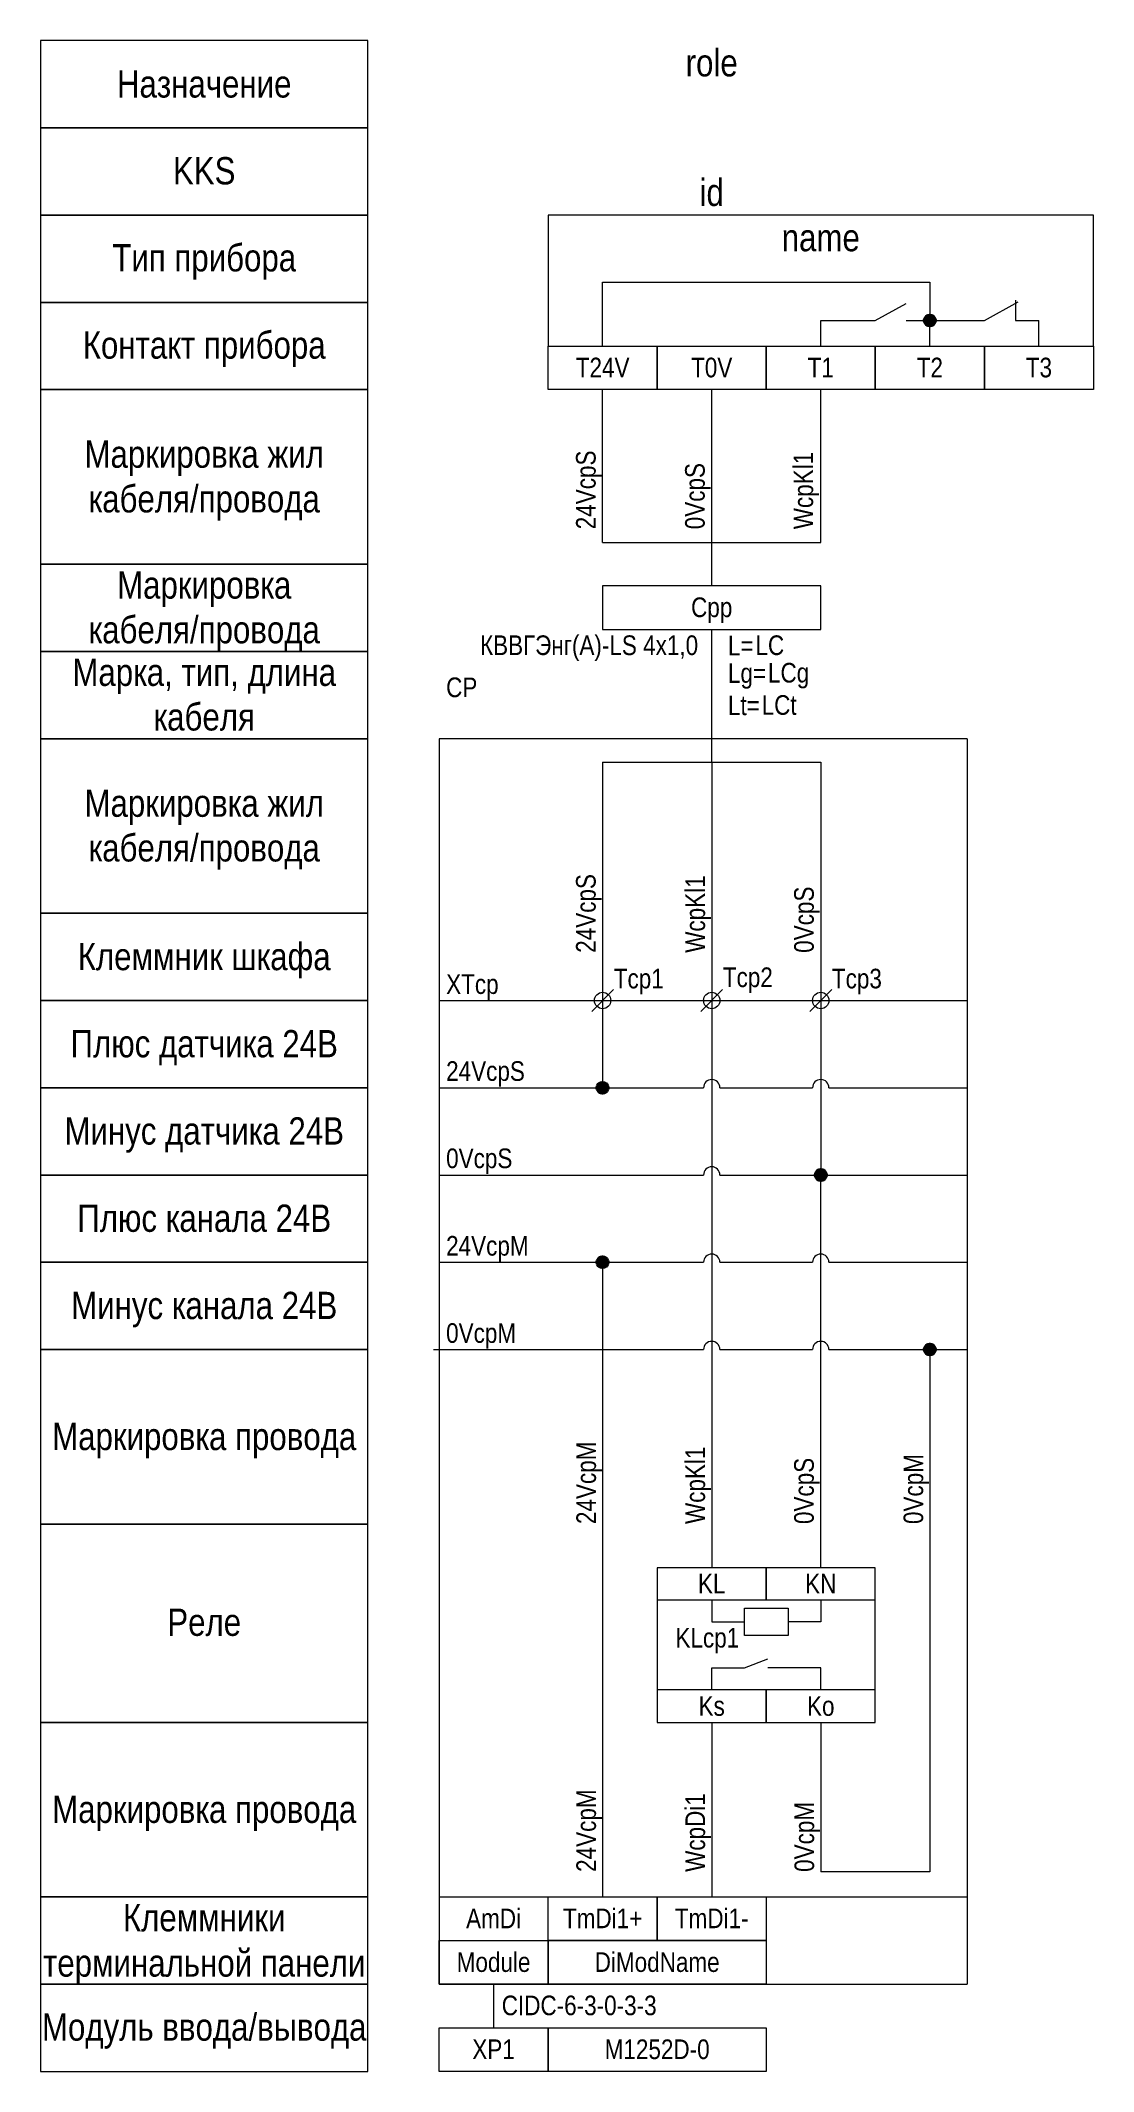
# Model space of a CAD drawing. Header units: millimetres. Extents: x 20 to 117, y -191 to -5.
import ezdxf

# ---------------------------------------------------------------- set-up
doc = ezdxf.new("R2010")
doc.units = ezdxf.units.MM
doc.header["$MEASUREMENT"] = 0
doc.linetypes.add('1_1', pattern=[2000, 1000, -1000])
doc.linetypes.add('4_2_1_2', pattern=[6702.777624, 3527.777672, -1763.888836, 0, -1411.111116])
for name, color, linetype in [('cp_names', 7, 'Continuous'), ('cp_params_di', 7, 'Continuous'), ('cp_static_di', 7, 'Continuous'), ('cp_static_do', 7, 'Continuous'), ('id_names', 7, 'Continuous'), ('id_params_di', 7, 'Continuous'), ('id_params_do', 7, 'Continuous'), ('id_static_di', 7, 'Continuous'), ('id_static_do', 7, 'Continuous')]:
    doc.layers.add(name, color=color, linetype=linetype)
doc.styles.add('СГЕНЕРИР_СТИЛЬ_1', font='')
doc.styles.get('СГЕНЕРИР_СТИЛЬ_1').set_extended_font_data('Arial Narrow')

msp = doc.modelspace()

# ---------------------------------------------------------------- hatches: boundary and pattern name
at = {"layer": 'cp_static_di', "linetype": 'Continuous', "lineweight": 0, "true_color": 0x000000}
for points in [[(71.13, -101), (71.16, -101.15), (71.24, -101.28), (71.37, -101.37), (71.53, -101.4), (71.68, -101.37), (71.81, -101.28), (71.9, -101.15), (71.93, -101), (71.9, -100.85), (71.81, -100.72), (71.68, -100.63), (71.53, -100.6), (71.37, -100.63), (71.24, -100.72), (71.16, -100.85)], [(91.13, -109), (91.16, -109.15), (91.24, -109.28), (91.37, -109.37), (91.53, -109.4), (91.68, -109.37), (91.81, -109.28), (91.9, -109.15), (91.93, -109), (91.9, -108.85), (91.81, -108.72), (91.68, -108.63), (91.53, -108.6), (91.37, -108.63), (91.24, -108.72), (91.16, -108.85)], [(71.13, -117), (71.16, -117.15), (71.24, -117.28), (71.37, -117.37), (71.53, -117.4), (71.68, -117.37), (71.81, -117.28), (71.9, -117.15), (71.93, -117), (71.9, -116.85), (71.81, -116.72), (71.68, -116.63), (71.53, -116.6), (71.37, -116.63), (71.24, -116.72), (71.16, -116.85)], [(101.13, -125), (101.16, -125.15), (101.24, -125.28), (101.37, -125.37), (101.53, -125.4), (101.68, -125.37), (101.81, -125.28), (101.9, -125.15), (101.93, -125), (101.9, -124.85), (101.81, -124.72), (101.68, -124.63), (101.53, -124.6), (101.37, -124.63), (101.24, -124.72), (101.16, -124.85)]]:
    msp.add_hatch(color=18, dxfattribs=at).paths.add_polyline_path(points)
at = {"layer": 'id_static_di', "linetype": 'Continuous', "lineweight": 0, "true_color": 0x000000}
msp.add_hatch(color=18, dxfattribs=at).paths.add_polyline_path([(101.13, -30.66), (101.16, -30.81), (101.24, -30.94), (101.37, -31.03), (101.53, -31.06), (101.68, -31.03), (101.81, -30.94), (101.9, -30.81), (101.93, -30.66), (101.9, -30.5), (101.81, -30.37), (101.68, -30.29), (101.53, -30.26), (101.37, -30.29), (101.24, -30.37), (101.16, -30.5)])

# ---------------------------------------------------------------- linework, layer by layer
at = {"layer": 'cp_names', "color": 7, "linetype": 'Continuous', "lineweight": 15, "ltscale": 100}
for points in [[(20, -85), (50, -85), (50, -69), (20, -69)], [(20, -93), (50, -93), (50, -85), (20, -85)], [(20, -101), (50, -101), (50, -93), (20, -93)], [(20, -109), (50, -109), (50, -101), (20, -101)], [(20, -117), (50, -117), (50, -109), (20, -109)], [(20, -125), (50, -125), (50, -117), (20, -117)], [(20, -141), (50, -141), (50, -125), (20, -125)], [(20, -159.18), (50, -159.18), (50, -141), (20, -141)], [(20, -175.18), (50, -175.18), (50, -159.18), (20, -159.18)], [(20, -183.18), (50, -183.18), (50, -175.18), (20, -175.18)], [(20, -191.18), (50, -191.18), (50, -183.18), (20, -183.18)]]:
    msp.add_lwpolyline(points, close=True, dxfattribs=at)
at = {"layer": 'cp_static_di', "color": 7, "linetype": '1_1', "lineweight": 15, "ltscale": 100}
for p, q in [((104.94, -69), (56.53, -69)), ((56.53, -69), (56.53, -183.18)), ((104.94, -69), (104.94, -183.18))]:
    msp.add_line(p, q, dxfattribs=at)
at = {"layer": 'cp_static_di', "color": 7, "linetype": 'Continuous', "lineweight": 15, "ltscale": 100}
for p, q in [((71.53, -71.14), (91.53, -71.14)), ((71.53, -71.14), (71.53, -93)), ((81.53, -71.14), (81.53, -93)), ((91.53, -71.14), (91.53, -93)), ((70.53, -94), (72.53, -92)), ((71.53, -93), (71.53, -100.6)), ((80.53, -94), (82.53, -92)), ((81.53, -93), (81.53, -145)), ((90.53, -94), (92.53, -92)), ((91.53, -93), (91.53, -109)), ((56.53, -101), (80.78, -101)), ((82.28, -101), (90.78, -101)), ((92.28, -101), (104.94, -101)), ((56.53, -109), (80.78, -109)), ((82.28, -109), (104.94, -109)), ((91.53, -145), (91.53, -109.4)), ((56.53, -117), (80.78, -117)), ((82.28, -117), (90.78, -117)), ((92.28, -117), (104.94, -117)), ((71.53, -117.4), (71.53, -175.18)), ((56.03, -125), (80.78, -125)), ((82.28, -125), (90.78, -125)), ((92.28, -125), (104.94, -125)), ((101.53, -125.4), (101.53, -172.89)), ((81.53, -159.18), (81.53, -175.18)), ((91.53, -159.18), (91.53, -172.89)), ((101.53, -172.89), (91.53, -172.89)), ((56.53, -175.18), (104.94, -175.18)), ((56.53, -183.18), (104.94, -183.18))]:
    msp.add_line(p, q, dxfattribs=at)
at = {"layer": 'cp_static_di', "color": 7, "linetype": '4_2_1_2', "lineweight": 15, "ltscale": 100}
msp.add_line((56.53, -93), (104.94, -93), dxfattribs=at)
at = {"layer": 'cp_static_di', "color": 7, "linetype": 'Continuous', "lineweight": 15, "ltscale": 100}
for points in [[(76.53, -159.18), (96.53, -159.18), (96.53, -145), (76.53, -145)], [(76.53, -147.96), (86.53, -147.96), (86.53, -145), (76.53, -145)], [(86.53, -147.96), (96.53, -147.96), (96.53, -145), (86.53, -145)], [(88.53, -148.72), (88.53, -151.21), (84.53, -151.21), (84.53, -148.72)], [(76.53, -159.18), (86.53, -159.18), (86.53, -156.21), (76.53, -156.21)], [(86.53, -159.18), (96.53, -159.18), (96.53, -156.21), (86.53, -156.21)], [(66.53, -175.18), (76.53, -175.18), (76.53, -179.18), (66.53, -179.18)], [(76.53, -175.18), (86.53, -175.18), (86.53, -179.18), (76.53, -179.18)], [(66.53, -179.18), (86.53, -179.18), (86.53, -183.18), (66.53, -183.18)]]:
    msp.add_lwpolyline(points, close=True, dxfattribs=at)
for points in [[(81.53, -147.96), (81.53, -149.96), (84.53, -149.96)], [(91.53, -147.96), (91.53, -149.96), (88.53, -149.96)], [(81.53, -156.21), (81.53, -154.18), (84.53, -154.18)], [(84.53, -154.18), (86.67, -153.35)], [(88.53, -154.18), (86.67, -154.18)], [(91.53, -156.21), (91.53, -154.18), (88.53, -154.18)]]:
    msp.add_lwpolyline(points, dxfattribs=at)
for centre in [(71.53, -93), (81.53, -93), (91.53, -93)]:
    msp.add_circle(centre, 0.75, dxfattribs=at)
at = {"layer": 'cp_static_di', "color": 7, "linetype": 'Continuous', "lineweight": 70, "ltscale": 100}
for centre in [(71.53, -101), (91.53, -109), (71.53, -117), (101.53, -125)]:
    msp.add_circle(centre, 0.4, dxfattribs=at)
at = {"layer": 'cp_static_di', "color": 7, "linetype": 'Continuous', "lineweight": 15, "ltscale": 100}
for centre in [(81.53, -101), (91.53, -101), (81.53, -109), (81.53, -117), (91.53, -117), (81.53, -125), (91.53, -125)]:
    msp.add_arc(centre, 0.75, 0, 180, dxfattribs=at)
at = {"layer": 'cp_static_do', "color": 7, "linetype": 'Continuous', "lineweight": 15, "ltscale": 100}
msp.add_line((61.53, -183.18), (61.53, -187.18), dxfattribs=at)
for points in [[(66.53, -183.18), (56.53, -183.18), (56.53, -179.18), (66.53, -179.18)], [(66.53, -191.18), (56.53, -191.18), (56.53, -187.18), (66.53, -187.18)], [(66.53, -187.18), (86.53, -187.18), (86.53, -191.18), (66.53, -191.18)]]:
    msp.add_lwpolyline(points, close=True, dxfattribs=at)
at = {"layer": 'id_names', "color": 7, "linetype": 'Continuous', "lineweight": 15, "ltscale": 100}
for points in [[(20, -13), (50, -13), (50, -5), (20, -5)], [(20, -21), (50, -21), (50, -13), (20, -13)], [(20, -29), (50, -29), (50, -21), (20, -21)], [(20, -37), (50, -37), (50, -29), (20, -29)], [(20, -53), (50, -53), (50, -37), (20, -37)], [(20, -61), (50, -61), (50, -53), (20, -53)], [(20, -69), (50, -69), (50, -61), (20, -61)]]:
    msp.add_lwpolyline(points, close=True, dxfattribs=at)
at = {"layer": 'id_static_di', "color": 7, "linetype": 'Continuous', "lineweight": 15, "ltscale": 100}
for p, q in [((71.53, -33), (71.53, -27.14)), ((71.53, -27.14), (101.53, -27.14)), ((101.53, -27.14), (101.53, -30.66)), ((96.53, -30.66), (99.37, -29.09)), ((106.53, -30.66), (109.63, -28.95)), ((109.37, -28.8), (109.37, -30.66)), ((91.53, -33), (91.53, -30.66)), ((91.53, -30.66), (96.53, -30.66)), ((99.37, -30.66), (106.53, -30.66)), ((101.53, -33), (101.53, -31.06)), ((109.37, -30.66), (111.53, -30.66)), ((111.53, -33), (111.53, -30.66)), ((81.53, -71.14), (81.53, -59))]:
    msp.add_line(p, q, dxfattribs=at)
for points in [[(66.53, -33), (116.53, -33), (116.53, -21), (66.53, -21)], [(66.53, -33), (76.53, -33), (76.53, -37), (66.53, -37)], [(76.53, -33), (86.53, -33), (86.53, -37), (76.53, -37)], [(86.53, -33), (96.53, -33), (96.53, -37), (86.53, -37)], [(96.53, -33), (106.53, -33), (106.53, -37), (96.53, -37)], [(106.53, -33), (116.53, -33), (116.53, -37), (106.53, -37)]]:
    msp.add_lwpolyline(points, close=True, dxfattribs=at)
at = {"layer": 'id_static_di', "color": 7, "linetype": 'Continuous', "lineweight": 70, "ltscale": 100}
msp.add_circle((101.53, -30.66), 0.4, dxfattribs=at)
at = {"layer": 'id_static_do', "color": 7, "linetype": 'Continuous', "lineweight": 15, "ltscale": 100}
for p, q in [((71.53, -51), (71.53, -37)), ((81.53, -51), (81.53, -37)), ((91.53, -51), (91.53, -37)), ((71.53, -51), (91.53, -51)), ((81.53, -55), (81.53, -51))]:
    msp.add_line(p, q, dxfattribs=at)
msp.add_lwpolyline([(71.53, -59), (91.53, -59), (91.53, -55), (71.53, -55)], close=True, dxfattribs=at)

# ---------------------------------------------------------------- texts
at = {"layer": 'cp_names', "color": 7, "linetype": 'Continuous', "lineweight": 15, "insert": (35, -73.66), "char_height": 2.5, "attachment_point": 2, "line_spacing_factor": 0.982786, "style": 'СГЕНЕРИР_СТИЛЬ_1'}
msp.add_mtext('\\A1;{\\pqc;\\fArial Narrow|b0|i0|c204|p34;Маркировка жил\\P\\pqc;\\fArial Narrow|b0|i0|c204|p34;кабеля/провода}', dxfattribs=at)
at = {"layer": 'cp_names', "color": 7, "linetype": 'Continuous', "lineweight": 15, "char_height": 2.5, "attachment_point": 2, "style": 'СГЕНЕРИР_СТИЛЬ_1'}
for s, insert in [('\\A1;{\\pqc;\\fArial Narrow|b0|i0|c204|p34;Клеммник\\fArial Narrow|b0|i0|c204|p34; шкафа}', (35, -87.72)), ('\\A1;{\\pqc;\\fArial Narrow|b0|i0|c204|p34;Плюс \\fArial Narrow|b0|i0|c204|p34;датчика 24В}', (35, -95.71)), ('\\A1;{\\pqc;\\fArial Narrow|b0|i0|c204|p34;Минус \\fArial Narrow|b0|i0|c204|p34;датчика 24В}', (35, -103.71)), ('\\A1;{\\pqc;\\fArial Narrow|b0|i0|c204|p34;Плюс \\fArial Narrow|b0|i0|c204|p34;канала 24В}', (35, -111.71)), ('\\A1;{\\pqc;\\fArial Narrow|b0|i0|c204|p34;Минус \\fArial Narrow|b0|i0|c204|p34;канала 24В}', (35, -119.71)), ('\\A1;{\\pqc;\\fArial Narrow|b0|i0|c204|p34;Маркировка \\fArial Narrow|b0|i0|c204|p34;провода}', (35, -131.72)), ('\\A1;{\\pqc;\\fArial Narrow|b0|i0|c204|p34;Реле}', (35, -148.75)), ('\\A1;{\\pqc;\\fArial Narrow|b0|i0|c204|p34;Маркировка \\fArial Narrow|b0|i0|c204|p34;провода}', (35, -165.9)), ('\\A1;{\\pqc;\\fArial Narrow|b0|i0|c204|p34;Модуль ввода/вывода}', (35, -185.86))]:
    msp.add_mtext(s, dxfattribs=dict(at, insert=insert))
at = {"layer": 'cp_names', "color": 7, "linetype": 'Continuous', "lineweight": 15, "insert": (35, -175.84), "char_height": 2.5, "width": 30, "attachment_point": 2, "line_spacing_factor": 0.996518, "style": 'СГЕНЕРИР_СТИЛЬ_1'}
msp.add_mtext('\\A1;{\\pqc;\\fArial Narrow|b0|i0|c204|p34;Клеммник\\fArial Narrow|b0|i0|c204|p34;и терминальной панели}', dxfattribs=at)
at = {"layer": 'cp_params_di', "color": 7, "linetype": 'Continuous', "lineweight": 15, "insert": (57.18, -63.39), "char_height": 1.8, "width": 23, "attachment_point": 1, "style": 'СГЕНЕРИР_СТИЛЬ_1'}
msp.add_mtext('\\A1;{\\pql;\\fArial Narrow|b0|i0|c204|p34;CP}', dxfattribs=at)
at = {"layer": 'cp_params_di', "color": 7, "linetype": 'Continuous', "lineweight": 15, "char_height": 1.8, "attachment_point": 1, "rotation": 90, "style": 'СГЕНЕРИР_СТИЛЬ_1'}
for s, insert in [('\\A1;{\\pql;\\fArial Narrow|b0|i0|c204|p34;24VcpS}', (69.09, -88.63)), ('\\A1;{\\pql;\\fArial Narrow|b0|i0|c204|p34;WcpKl1}', (79.12, -88.63)), ('\\A1;{\\pql;\\fArial Narrow|b0|i0|c204|p34;0VcpS}', (89.09, -88.63)), ('\\A1;{\\pql;\\fArial Narrow|b0|i0|c204|p34;24VcpM}', (69.12, -141)), ('\\A1;{\\pql;\\fArial Narrow|b0|i0|c204|p34;WcpKl\\fArial Narrow|b0|i0|c204|p34;1}', (79.12, -141)), ('\\A1;{\\pql;\\fArial Narrow|b0|i0|c204|p34;0VcpS}', (89.09, -141)), ('\\A1;{\\pql;\\fArial Narrow|b0|i0|c204|p34;0VcpM}', (99.12, -141)), ('\\A1;{\\pql;\\fArial Narrow|b0|i0|c204|p34;24VcpM}', (69.12, -172.89)), ('\\A1;{\\pql;\\fArial Narrow|b0|i0|c204|p34;WcpDi1}', (79.12, -172.89)), ('\\A1;{\\pql;\\fArial Narrow|b0|i0|c204|p34;0VcpM}', (89.12, -172.89))]:
    msp.add_mtext(s, dxfattribs=dict(at, insert=insert))
at = {"layer": 'cp_params_di', "color": 7, "linetype": 'Continuous', "lineweight": 15, "char_height": 1.8, "style": 'СГЕНЕРИР_СТИЛЬ_1'}
for s, insert, attachment_point in [('\\A1;{\\pql;\\fArial Narrow|b0|i0|c204|p34;XTcp}', (57.18, -90.6), 1), ('\\A1;{\\pql;\\fArial Narrow|b0|i0|c204|p34;Tcp1}', (72.55, -90.09), 1), ('\\A1;{\\pql;\\fArial Narrow|b0|i0|c204|p34;Tcp2}', (82.55, -89.97), 1), ('\\A1;{\\pql;\\fArial Narrow|b0|i0|c204|p34;Tcp3}', (92.55, -90.09), 1), ('\\A1;{\\pql;\\fArial Narrow|b0|i0|c204|p34;24Vcp\\fArial Narrow|b0|i0|c204|p34;S}', (57.18, -98.57), 1), ('\\A1;{\\pql;\\fArial Narrow|b0|i0|c204|p34;0Vcp\\fArial Narrow|b0|i0|c204|p34;S}', (57.18, -106.57), 1), ('\\A1;{\\pql;\\fArial Narrow|b0|i0|c204|p34;24Vcp\\fArial Narrow|b0|i0|c204|p34;M}', (57.18, -114.59), 1), ('\\A1;{\\pql;\\fArial Narrow|b0|i0|c204|p34;0Vcp\\fArial Narrow|b0|i0|c204|p34;M}', (57.18, -122.59), 1), ('\\A1;{\\pqc;\\fArial Narrow|b0|i0|c204|p34;K\\fArial Narrow|b0|i0|c204|p34;L}', (81.53, -145.56), 2), ('\\A1;{\\pqc;\\fArial Narrow|b0|i0|c204|p34;K\\fArial Narrow|b0|i0|c204|p34;N}', (91.53, -145.56), 2), ('\\A1;{\\pqc;\\fArial Narrow|b0|i0|c204|p34;KLcp\\fArial Narrow|b0|i0|c204|p34;1}', (81.13, -150.52), 2), ('\\A1;{\\pqc;\\fArial Narrow|b0|i0|c204|p34;Ks}', (81.53, -156.78), 2), ('\\A1;{\\pqc;\\fArial Narrow|b0|i0|c204|p34;Ko}', (91.53, -156.78), 2), ('\\A1;{\\pqc;\\fArial Narrow|b0|i0|c204|p34;Am\\fArial Narrow|b0|i0|c204|p34;D\\fArial Narrow|b0|i0|c204|p34;i}', (61.53, -176.26), 2), ('\\A1;{\\pqc;\\fArial Narrow|b0|i0|c204|p34;TmDi1\\fArial Narrow|b0|i0|c204|p34;+}', (71.53, -176.25), 2), ('\\A1;{\\pqc;\\fArial Narrow|b0|i0|c204|p34;TmDi1\\fArial Narrow|b0|i0|c204|p34;-}', (81.53, -176.25), 2), ('\\A1;{\\pqc;\\fArial Narrow|b0|i0|c204|p34;DiModName}', (76.53, -180.26), 2)]:
    msp.add_mtext(s, dxfattribs=dict(at, insert=insert, attachment_point=attachment_point))
at = {"layer": 'cp_static_do', "color": 7, "linetype": 'Continuous', "lineweight": 15, "char_height": 1.8, "attachment_point": 2, "style": 'СГЕНЕРИР_СТИЛЬ_1'}
for s, insert in [('\\A1;{\\pqc;\\fArial Narrow|b0|i0|c204|p34;Module}', (61.53, -180.26)), ('\\A1;{\\pqc;\\fArial Narrow|b0|i0|c204|p34;XP1}', (61.53, -188.25)), ('\\A1;{\\pqc;\\fArial Narrow|b0|i0|c204|p34;M12\\fArial Narrow|b0|i0|c204|p34;52D\\fArial Narrow|b0|i0|c204|p34;-0}', (76.53, -188.25))]:
    msp.add_mtext(s, dxfattribs=dict(at, insert=insert))
at = {"layer": 'id_names', "color": 7, "linetype": 'Continuous', "lineweight": 15, "char_height": 2.5, "attachment_point": 2, "style": 'СГЕНЕРИР_СТИЛЬ_1'}
for s, insert in [('\\A1;{\\pqc;\\fArial Narrow|b0|i0|c204|p34;Назначение}', (35, -7.72)), ('\\A1;{\\pqc;\\fArial Narrow|b0|i0|c204|p34;KKS}', (35, -15.68)), ('\\A1;{\\pqc;\\fArial Narrow|b0|i0|c204|p34;Тип прибора}', (35, -23.66)), ('\\A1;{\\pqc;\\fArial Narrow|b0|i0|c204|p34;Контакт прибора}', (35, -31.66))]:
    msp.add_mtext(s, dxfattribs=dict(at, insert=insert))
for s, insert, line_spacing_factor in [('\\A1;{\\pqc;\\fArial Narrow|b0|i0|c204|p34;Маркировка жил\\P\\pqc;\\fArial Narrow|b0|i0|c204|p34;кабеля/провода}', (35, -41.66), 0.982786), ('\\A1;{\\pqc;\\fArial Narrow|b0|i0|c204|p34;Маркировка\\P\\pqc;\\fArial Narrow|b0|i0|c204|p34;кабеля/провода}', (35, -53.66), 0.982786), ('\\A1;{\\pqc;\\fArial Narrow|b0|i0|c204|p34;Марка, тип\\fArial Narrow|b0|i0|c204|p34;, длина\\P\\pqc;\\fArial Narrow|b0|i0|c204|p34;кабеля}', (35, -61.66), 0.98101)]:
    msp.add_mtext(s, dxfattribs=dict(at, insert=insert, line_spacing_factor=line_spacing_factor))
at = {"layer": 'id_params_di', "color": 7, "linetype": 'Continuous', "lineweight": 15, "char_height": 2.5, "width": 50, "attachment_point": 2, "style": 'СГЕНЕРИР_СТИЛЬ_1'}
for s, insert in [('\\A1;{\\pqc;\\fArial Narrow|b0|i0|c204|p34;role}', (81.53, -5.78)), ('\\A1;{\\pqc;\\fArial Narrow|b0|i0|c204|p34;id}', (81.53, -17.66)), ('\\A1;{\\pqc;\\fArial Narrow|b0|i0|c204|p34;name}', (91.53, -21.81))]:
    msp.add_mtext(s, dxfattribs=dict(at, insert=insert))
at = {"layer": 'id_params_di', "color": 7, "linetype": 'Continuous', "lineweight": 15, "char_height": 1.8, "style": 'СГЕНЕРИР_СТИЛЬ_1'}
for s, insert, attachment_point in [('\\A1;{\\pqc;\\fArial Narrow|b0|i0|c204|p34;T\\fArial Narrow|b0|i0|c204|p34;24V}', (71.53, -34.07), 2), ('\\A1;{\\pqc;\\fArial Narrow|b0|i0|c204|p34;T0V}', (81.53, -34.07), 2), ('\\A1;{\\pqc;\\fArial Narrow|b0|i0|c204|p34;T1}', (91.53, -34.07), 2), ('\\A1;{\\pqc;\\fArial Narrow|b0|i0|c204|p34;T2}', (101.53, -34.07), 2), ('\\A1;{\\pqc;\\fArial Narrow|b0|i0|c204|p34;T\\fArial Narrow|b0|i0|c204|p34;3}', (111.53, -34.07), 2), ('\\A1;{\\pql;\\fArial Narrow|b0|i0|c204|p34;LC}', (85.54, -59.53), 1), ('\\A1;{\\pql;\\fArial Narrow|b0|i0|c204|p34;LCg}', (86.69, -62.05), 1), ('\\A1;{\\pql;\\fArial Narrow|b0|i0|c204|p34;LCt}', (86.11, -65.01), 1)]:
    msp.add_mtext(s, dxfattribs=dict(at, insert=insert, attachment_point=attachment_point))
at = {"layer": 'id_params_di', "color": 7, "linetype": 'Continuous', "lineweight": 15, "char_height": 1.8, "attachment_point": 1, "rotation": 90, "style": 'СГЕНЕРИР_СТИЛЬ_1'}
for s, insert in [('\\A1;{\\pql;\\fArial Narrow|b0|i0|c204|p34;24VcpS}', (69.09, -49.8)), ('\\A1;{\\pql;\\fArial Narrow|b0|i0|c204|p34;WcpKl1}', (89.03, -49.8)), ('\\A1;{\\pql;\\fArial Narrow|b0|i0|c204|p34;0VcpS}', (79.09, -49.8))]:
    msp.add_mtext(s, dxfattribs=dict(at, insert=insert))
at = {"layer": 'id_params_do', "color": 7, "linetype": 'Continuous', "lineweight": 15, "insert": (81.53, -56.05), "char_height": 1.8, "attachment_point": 2, "style": 'СГЕНЕРИР_СТИЛЬ_1'}
msp.add_mtext('\\A1;{\\pqc;\\fArial Narrow|b0|i0|c204|p34;C\\fArial Narrow|b0|i0|c204|p34;pp}', dxfattribs=at)
at = {"layer": 'id_static_di', "color": 7, "linetype": 'Continuous', "lineweight": 15, "char_height": 1.8, "attachment_point": 1, "style": 'СГЕНЕРИР_СТИЛЬ_1'}
for s, insert in [('\\A1;{\\pql;\\fArial Narrow|b0|i0|c204|p34;КВВГ\\fArial Narrow|b0|i0|c204|p34;Э\\fArial Narrow|b0|i0|c204|p34;нг(А)-LS \\fArial Narrow|b0|i0|c204|p34;4\\fArial Narrow|b0|i0|c204|p34;х1,0}', (60.29, -59.53)), ('\\A1;{\\pql;\\fArial Narrow|b0|i0|c204|p34;L=}', (83.02, -59.56)), ('\\A1;{\\pql;\\fArial Narrow|b0|i0|c204|p34;Lg=}', (83.02, -62.08)), ('\\A1;{\\pql;\\fArial Narrow|b0|i0|c204|p34;Lt=}', (83.02, -65.04)), ('\\A1;{\\pql;\\fArial Narrow|b0|i0|c204|p34;CIDC-6-3-0-3-3}', (62.28, -184.23))]:
    msp.add_mtext(s, dxfattribs=dict(at, insert=insert))

doc.saveas('drawing.dxf')
